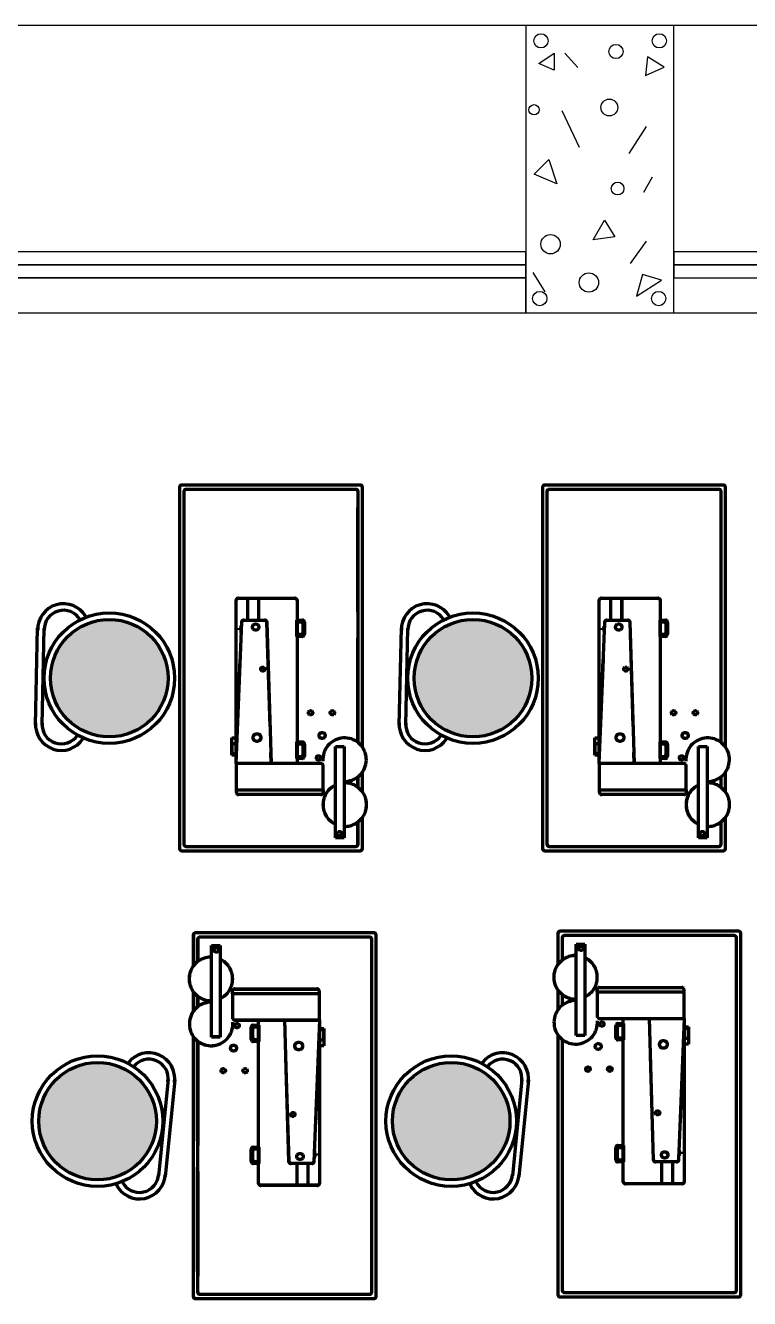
# Model space of a CAD drawing. Header units: inches. Extents: x 548 to 1330, y 676 to 1006.
# Drawn here: x 998.8 to 1081.9, y 859.7 to 1005.9 of the extents above; entities that cross this region are included whole.
import ezdxf

# ---------------------------------------------------------------- set-up
doc = ezdxf.new("R2010")
doc.units = ezdxf.units.IN
doc.linetypes.add('ACAD_ISO02W100', pattern=[15, 12, -3])
for name, color, linetype in [('chair', 10, 'Continuous'), ('machines', 21, 'Continuous'), ('main wall', 40, 'Continuous'), ('window', 99, 'Continuous')]:
    doc.layers.add(name, color=color, linetype=linetype)

# ---------------------------------------------------------------- blocks, each defined once
blk = doc.blocks.new('snls')
at = {"layer": 'machines', "linetype": 'ACAD_ISO02W100', "lineweight": 100}
for p, q in [((6.57, 29.7), (6.57, 31.08)), ((6.77, 29.9), (6.77, 30.88)), ((6.82, 31.33), (7.44, 31.33)), ((7.02, 31.13), (7.44, 31.13)), ((7.44, 31.33), (7.44, 29.45)), ((7.44, 29.45), (6.82, 29.45)), ((7.44, 29.65), (7.02, 29.65)), ((6.57, 15.68), (6.57, 17.06)), ((6.77, 15.88), (6.77, 16.86)), ((6.82, 17.31), (7.44, 17.31)), ((7.02, 17.11), (7.44, 17.11)), ((7.44, 17.31), (7.44, 15.43)), ((14.03, 16.57), (13.81, 16.57)), ((13.81, 16.32), (14.03, 16.35)), ((14.03, 16.57), (14.03, 16.35)), ((7.44, 15.43), (6.82, 15.43)), ((7.44, 15.63), (7.02, 15.63)), ((11.85, 12.92), (11.85, 15.43)), ((13.13, 12.93), (13.13, 15.43))]:
    blk.add_line(p, q, dxfattribs=at)
for points in [[(-0.07, 30.03), (-0.07, 0.18, 0.414214), (0.18, -0.07), (20.68, -0.07, 0.414214), (20.93, 0.18), (20.93, 41.68, 0.414214), (20.68, 41.93), (0.18, 41.93, 0.414214), (-0.07, 41.68), (-0.07, 38.12)], [(0.43, 29.5), (0.43, 0.68, 0.414214), (0.68, 0.43), (20.18, 0.43, 0.414214), (20.43, 0.68), (20.43, 41.18, 0.414214), (20.18, 41.43), (0.68, 41.43, 0.414214), (0.43, 41.18), (0.43, 38.63)]]:
    blk.add_lwpolyline(points, format="xyb", dxfattribs=at)
for points in [[(3.01, 40.47), (3.01, 29.97), (2.01, 29.97), (2.01, 40.47)], [(3.01, 40.47), (3.01, 29.97), (2.01, 29.97), (2.01, 40.47)], [(14.43, 28.97), (14.43, 30.96), (14.91, 30.96), (14.91, 28.97)], [(14.43, 29.6), (14.43, 30.81), (14.88, 30.81), (14.88, 29.6)]]:
    blk.add_lwpolyline(points, close=True, dxfattribs=at)
for points in [[(-0.07, 35.17), (-0.07, 32.91)], [(0.43, 34.66), (0.43, 33.43)]]:
    blk.add_lwpolyline(points, dxfattribs=at)
for points in [[(4.43, 34.93), (4.43, 35.24, -0.414214), (4.68, 35.49), (14.15, 35.49, -0.414214), (14.4, 35.24), (14.4, 34.93)], [(14.43, 31.93), (14.43, 34.93), (4.43, 34.93), (4.43, 32.18, 0.414214), (4.68, 31.93)], [(14.43, 31.93), (14.43, 13.18, -0.414214), (14.18, 12.93), (7.68, 12.93, -0.414214), (7.43, 13.18), (7.43, 31.93)], [(14.43, 31.93), (13.78, 15.67, -0.402601), (13.53, 15.43), (11.17, 15.43, -0.405445), (10.92, 15.67), (10.43, 31.93)]]:
    blk.add_lwpolyline(points, format="xyb", close=True, dxfattribs=at)
for centre, radius in [((2.59, 39.97), 0.264), ((2.59, 39.97), 0.264), ((4.96, 31.27), 0.248), ((12.04, 28.93), 0.444), ((4.55, 28.7), 0.343), ((3.37, 26.09), 0.248), ((5.88, 26.09), 0.248), ((11.37, 21.07), 0.236), ((12.18, 16.24), 0.365)]:
    blk.add_circle(centre, radius, dxfattribs=at)
for centre, radius, start, end in [((1.95, 36.64), 2.5, 88.5457, 271.4543), ((1.95, 36.64), 2.5, 295.1747, 64.8253), ((1.97, 31.47), 2.5, 89.1324, 65.4718), ((6.82, 31.08), 0.25, 90, 180), ((7.02, 30.88), 0.25, 90, 180), ((6.82, 29.7), 0.25, 180, 270), ((7.02, 29.9), 0.25, 180, 270), ((6.82, 17.06), 0.25, 90, 180), ((7.02, 16.86), 0.25, 90, 180), ((6.82, 15.68), 0.25, 180, 270), ((7.02, 15.88), 0.25, 180, 270)]:
    blk.add_arc(centre, radius, start, end, dxfattribs=at)

msp = doc.modelspace()

# ---------------------------------------------------------------- hatches: boundary and pattern name
at = {"true_color": 0xed1f24}
h = msp.add_hatch(dxfattribs=at)
h.set_pattern_fill('HEX', color=240, scale=0.19)
h.paths.add_polyline_path([(882.39, 930.93, 1), (868.89, 930.93, 1)])
h.paths.add_polyline_path([(929.42, 930.93, 1), (915.92, 930.93, 1)])
h.paths.add_polyline_path([(959.98, 930.93, 1), (973.48, 930.93, 1)])
h.paths.add_polyline_path([(1015.14, 930.93, 1), (1001.64, 930.93, 1)])
h.paths.add_polyline_path([(1056.91, 930.93, 1), (1043.41, 930.93, 1)])
h.paths.add_polyline_path([(1040.91, 880.04, 1), (1054.41, 880.04, 1)])
h.paths.add_polyline_path([(1000.29, 880.04, 1), (1013.79, 880.04, 1)])

# ---------------------------------------------------------------- linework, layer by layer
for p, q in [((1057.71, 1001.56), (1059.47, 1002.73)), ((1059.47, 1002.73), (1059.47, 1000.76)), ((1060.72, 1002.74), (1062.19, 1001.09)), ((1070.2, 1002.29), (1069.98, 1000.16)), ((1072.11, 1001.11), (1070.2, 1002.29)), ((1059.47, 1000.76), (1057.71, 1001.56)), ((1069.98, 1000.16), (1072.11, 1001.11)), ((1060.35, 996.15), (1062.37, 991.94)), ((1070.06, 994.32), (1068.05, 991.21)), ((1057.19, 988.82), (1058.88, 990.5)), ((1058.88, 990.5), (1059.8, 987.73)), ((1059.8, 987.73), (1057.19, 988.82)), ((1070.72, 988.48), (1069.76, 986.71)), ((1063.95, 981.27), (1065.27, 983.55)), ((1065.27, 983.55), (1066.45, 981.64)), ((1066.45, 981.64), (1063.95, 981.27)), ((1070.06, 981.14), (1068.23, 978.58)), ((1057.03, 977.53), (1058.43, 975.32)), ((1069.61, 977.31), (1068.95, 974.81)), ((1071.82, 976.64), (1069.61, 977.31)), ((1068.95, 974.81), (1071.82, 976.64)), ((1073.24, 972.91), (1165.74, 972.91))]:
    msp.add_line(p, q)
for points in [[(1056.24, 972.91), (1073.24, 972.91), (1073.24, 1005.91), (1056.24, 1005.91)], [(985.24, 972.91), (1056.24, 972.91), (1056.24, 976.91), (985.24, 976.91)]]:
    msp.add_lwpolyline(points, close=True)
for centre, radius in [((1057.96, 1004.15), 0.819), ((1071.56, 1004.15), 0.819), ((1066.58, 1002.92), 0.819), ((1065.82, 996.49), 0.964), ((1057.17, 996.23), 0.59), ((1066.77, 987.18), 0.732), ((1059.07, 980.78), 1.11), ((1063.47, 976.38), 1.11), ((1057.83, 974.54), 0.819), ((1071.49, 974.54), 0.819)]:
    msp.add_circle(centre, radius)
at = {"color": 10, "lineweight": 0}
for centre, start, end in [((1008.39, 930.93), 0, 180), ((1050.16, 930.93), 0, 180), ((1008.39, 930.93), 180, 0), ((1050.16, 930.93), 180, 0), ((1007.04, 880.04), 0, 180), ((1047.66, 880.04), 0, 180), ((1007.04, 880.04), 180, 0), ((1047.66, 880.04), 180, 0)]:
    msp.add_arc(centre, 6.75, start, end, dxfattribs=at)
at = {"layer": 'chair', "lineweight": 100}
for p, q in [((999.91, 925.54), (1000.16, 936.7)), ((1000.66, 925.54), (1000.91, 936.67)), ((1041.68, 925.54), (1041.94, 936.7)), ((1042.43, 925.54), (1042.69, 936.67)), ((1015.15, 884.82), (1014.05, 873.75)), ((1055.78, 884.82), (1054.68, 873.75)), ((1015.9, 884.77), (1014.79, 873.66)), ((1056.53, 884.77), (1055.42, 873.66))]:
    msp.add_line(p, q, dxfattribs=at)
for centre, radius in [((1008.39, 930.93), 7.5), ((1008.39, 930.93), 6.75), ((1050.16, 930.93), 7.5), ((1050.16, 930.93), 6.75), ((1007.04, 880.04), 7.5), ((1007.04, 880.04), 6.75), ((1047.66, 880.04), 7.5), ((1047.66, 880.04), 6.75)]:
    msp.add_circle(centre, radius, dxfattribs=at)
for centre, radius, start, end in [((1003.13, 936.51), 2.97, 30.6651, 181.4564), ((1044.9, 936.51), 2.97, 30.6651, 181.4564), ((1003.13, 936.51), 2.22, 30.6651, 181.4564), ((1044.9, 936.51), 2.22, 30.6651, 181.4564), ((1002.88, 925.6), 2.97, 175.9103, 326.7016), ((1044.65, 925.6), 2.97, 175.9103, 326.7016), ((1002.88, 925.6), 2.22, 175.9103, 326.7016), ((1044.65, 925.6), 2.22, 175.9103, 326.7016), ((1012.93, 884.94), 2.97, 351.5308, 142.3221), ((1053.56, 884.94), 2.97, 351.5308, 142.3221), ((1012.93, 884.94), 2.22, 351.5308, 142.3221), ((1053.56, 884.94), 2.22, 351.5308, 142.3221), ((1011.85, 874.08), 2.97, 206.2857, 357.077), ((1011.85, 874.08), 2.22, 206.2857, 357.077), ((1052.48, 874.08), 2.97, 206.2857, 357.077), ((1052.48, 874.08), 2.22, 206.2857, 357.077)]:
    msp.add_arc(centre, radius, start, end, dxfattribs=at)
at = {"layer": 'machines', "linetype": 'ACAD_ISO02W100', "lineweight": 100}
for p, q in [((1024.26, 940.11), (1024.26, 937.61)), ((1025.54, 940.12), (1025.54, 937.61)), ((1065.96, 940.11), (1065.96, 937.61)), ((1067.24, 940.12), (1067.24, 937.61)), ((1029.94, 937.61), (1030.56, 937.61)), ((1029.94, 935.73), (1029.94, 937.61)), ((1071.64, 937.61), (1072.26, 937.61)), ((1071.64, 935.73), (1071.64, 937.61)), ((1023.57, 936.73), (1023.35, 936.69)), ((1023.35, 936.47), (1023.35, 936.69)), ((1023.35, 936.47), (1023.57, 936.47)), ((1029.94, 937.41), (1030.36, 937.41)), ((1030.61, 937.16), (1030.61, 936.18)), ((1030.81, 937.36), (1030.81, 935.98)), ((1065.27, 936.73), (1065.05, 936.69)), ((1065.05, 936.47), (1065.05, 936.69)), ((1065.05, 936.47), (1065.27, 936.47)), ((1071.64, 937.41), (1072.06, 937.41)), ((1072.31, 937.16), (1072.31, 936.18)), ((1072.51, 937.36), (1072.51, 935.98)), ((1030.36, 935.93), (1029.94, 935.93)), ((1030.56, 935.73), (1029.94, 935.73)), ((1072.06, 935.93), (1071.64, 935.93)), ((1072.26, 935.73), (1071.64, 935.73)), ((1029.94, 923.6), (1030.56, 923.6)), ((1029.94, 921.71), (1029.94, 923.6)), ((1029.94, 923.4), (1030.36, 923.4)), ((1030.61, 923.15), (1030.61, 922.16)), ((1030.81, 923.35), (1030.81, 921.96)), ((1071.64, 923.6), (1072.26, 923.6)), ((1071.64, 921.71), (1071.64, 923.6)), ((1071.64, 923.4), (1072.06, 923.4)), ((1072.31, 923.15), (1072.31, 922.16)), ((1072.51, 923.35), (1072.51, 921.96)), ((1030.36, 921.91), (1029.94, 921.91)), ((1030.56, 921.71), (1029.94, 921.71)), ((1072.06, 921.91), (1071.64, 921.91)), ((1072.26, 921.71), (1071.64, 921.71)), ((1024.68, 889.43), (1024.68, 890.81)), ((1024.93, 891.06), (1025.55, 891.06)), ((1025.13, 890.86), (1025.55, 890.86)), ((1025.55, 891.06), (1025.55, 889.18)), ((1066.56, 889.62), (1066.56, 891)), ((1066.76, 889.82), (1066.76, 890.8)), ((1066.81, 891.25), (1067.43, 891.25)), ((1067.01, 891.05), (1067.43, 891.05)), ((1067.43, 891.25), (1067.43, 889.37)), ((1024.88, 889.63), (1024.88, 890.61)), ((1025.55, 889.38), (1025.13, 889.38)), ((1067.43, 889.37), (1066.81, 889.37)), ((1067.43, 889.57), (1067.01, 889.57)), ((1025.55, 889.18), (1024.93, 889.18)), ((1024.68, 875.42), (1024.68, 876.8)), ((1024.88, 875.62), (1024.88, 876.6)), ((1024.93, 877.05), (1025.55, 877.05)), ((1025.13, 876.85), (1025.55, 876.85)), ((1025.55, 877.05), (1025.55, 875.17)), ((1032.14, 876.31), (1031.92, 876.31)), ((1031.92, 876.05), (1032.14, 876.08)), ((1032.14, 876.31), (1032.14, 876.08)), ((1066.56, 875.61), (1066.56, 876.99)), ((1066.76, 875.81), (1066.76, 876.79)), ((1066.81, 877.24), (1067.43, 877.24)), ((1067.01, 877.04), (1067.43, 877.04)), ((1067.43, 877.24), (1067.43, 875.36)), ((1074.02, 876.5), (1073.8, 876.5)), ((1073.8, 876.24), (1074.02, 876.27)), ((1074.02, 876.5), (1074.02, 876.27)), ((1025.55, 875.17), (1024.93, 875.17)), ((1025.55, 875.37), (1025.13, 875.37)), ((1029.95, 872.65), (1029.95, 875.16)), ((1031.23, 872.66), (1031.23, 875.16)), ((1067.43, 875.36), (1066.81, 875.36)), ((1067.43, 875.56), (1067.01, 875.56)), ((1071.84, 872.84), (1071.84, 875.35)), ((1073.12, 872.85), (1073.12, 875.35))]:
    msp.add_line(p, q, dxfattribs=at)
at = {"layer": 'machines', "lineweight": 100}
for points in [[(1037.46, 923.01), (1037.46, 952.86, 0.414214), (1037.21, 953.11), (1016.71, 953.11, 0.414214), (1016.46, 952.86), (1016.46, 911.36, 0.414214), (1016.71, 911.11), (1037.21, 911.11, 0.414214), (1037.46, 911.36), (1037.46, 914.92)], [(1036.96, 923.54), (1036.96, 952.36, 0.414214), (1036.71, 952.61), (1017.21, 952.61, 0.414214), (1016.96, 952.36), (1016.96, 911.86, 0.414214), (1017.21, 911.61), (1036.71, 911.61, 0.414214), (1036.96, 911.86), (1036.96, 914.41)], [(1079.16, 923.01), (1079.16, 952.86, 0.414214), (1078.91, 953.11), (1058.41, 953.11, 0.414214), (1058.16, 952.86), (1058.16, 911.36, 0.414214), (1058.41, 911.11), (1078.91, 911.11, 0.414214), (1079.16, 911.36), (1079.16, 914.92)], [(1078.66, 923.54), (1078.66, 952.36, 0.414214), (1078.41, 952.61), (1058.91, 952.61, 0.414214), (1058.66, 952.36), (1058.66, 911.86, 0.414214), (1058.91, 911.61), (1078.41, 911.61, 0.414214), (1078.66, 911.86), (1078.66, 914.41)], [(1018.03, 889.77), (1018.03, 859.91, 0.414214), (1018.28, 859.66), (1038.78, 859.66, 0.414214), (1039.03, 859.91), (1039.03, 901.41, 0.414214), (1038.78, 901.66), (1018.28, 901.66, 0.414214), (1018.03, 901.41), (1018.03, 897.85)], [(1018.53, 889.24), (1018.53, 860.41, 0.414214), (1018.78, 860.16), (1038.28, 860.16, 0.414214), (1038.53, 860.41), (1038.53, 900.91, 0.414214), (1038.28, 901.16), (1018.78, 901.16, 0.414214), (1018.53, 900.91), (1018.53, 898.36)], [(1059.92, 889.96), (1059.92, 860.1, 0.414214), (1060.17, 859.85), (1080.67, 859.85, 0.414214), (1080.92, 860.1), (1080.92, 901.6, 0.414214), (1080.67, 901.85), (1060.17, 901.85, 0.414214), (1059.92, 901.6), (1059.92, 898.04)], [(1060.42, 889.43), (1060.42, 860.6, 0.414214), (1060.67, 860.35), (1080.17, 860.35, 0.414214), (1080.42, 860.6), (1080.42, 901.1, 0.414214), (1080.17, 901.35), (1060.67, 901.35, 0.414214), (1060.42, 901.1), (1060.42, 898.55)]]:
    msp.add_lwpolyline(points, format="xyb", dxfattribs=at)
at = {"layer": 'machines', "linetype": 'ACAD_ISO02W100', "lineweight": 100}
for points in [[(1037.46, 923.01), (1037.46, 952.86, 0.414214), (1037.21, 953.11), (1016.71, 953.11, 0.414214), (1016.46, 952.86), (1016.46, 911.36, 0.414214), (1016.71, 911.11), (1037.21, 911.11, 0.414214), (1037.46, 911.36), (1037.46, 914.92)], [(1036.96, 923.54), (1036.96, 952.36, 0.414214), (1036.71, 952.61), (1017.21, 952.61, 0.414214), (1016.96, 952.36), (1016.96, 911.86, 0.414214), (1017.21, 911.61), (1036.71, 911.61, 0.414214), (1036.96, 911.86), (1036.96, 914.41)], [(1079.16, 923.01), (1079.16, 952.86, 0.414214), (1078.91, 953.11), (1058.41, 953.11, 0.414214), (1058.16, 952.86), (1058.16, 911.36, 0.414214), (1058.41, 911.11), (1078.91, 911.11, 0.414214), (1079.16, 911.36), (1079.16, 914.92)], [(1078.66, 923.54), (1078.66, 952.36, 0.414214), (1078.41, 952.61), (1058.91, 952.61, 0.414214), (1058.66, 952.36), (1058.66, 911.86, 0.414214), (1058.91, 911.61), (1078.41, 911.61, 0.414214), (1078.66, 911.86), (1078.66, 914.41)], [(1018.03, 889.77), (1018.03, 859.91, 0.414214), (1018.28, 859.66), (1038.78, 859.66, 0.414214), (1039.03, 859.91), (1039.03, 901.41, 0.414214), (1038.78, 901.66), (1018.28, 901.66, 0.414214), (1018.03, 901.41), (1018.03, 897.85)], [(1018.53, 889.24), (1018.53, 860.41, 0.414214), (1018.78, 860.16), (1038.28, 860.16, 0.414214), (1038.53, 860.41), (1038.53, 900.91, 0.414214), (1038.28, 901.16), (1018.78, 901.16, 0.414214), (1018.53, 900.91), (1018.53, 898.36)], [(1059.92, 889.96), (1059.92, 860.1, 0.414214), (1060.17, 859.85), (1080.67, 859.85, 0.414214), (1080.92, 860.1), (1080.92, 901.6, 0.414214), (1080.67, 901.85), (1060.17, 901.85, 0.414214), (1059.92, 901.6), (1059.92, 898.04)], [(1060.42, 889.43), (1060.42, 860.6, 0.414214), (1060.67, 860.35), (1080.17, 860.35, 0.414214), (1080.42, 860.6), (1080.42, 901.1, 0.414214), (1080.17, 901.35), (1060.67, 901.35, 0.414214), (1060.42, 901.1), (1060.42, 898.55)]]:
    msp.add_lwpolyline(points, format="xyb", dxfattribs=at)
at = {"layer": 'machines', "lineweight": 100}
for points in [[(1022.96, 921.11), (1022.96, 939.86, -0.414214), (1023.21, 940.11), (1029.71, 940.11, -0.414214), (1029.96, 939.86), (1029.96, 921.11)], [(1064.66, 921.11), (1064.66, 939.86, -0.414214), (1064.91, 940.11), (1071.41, 940.11, -0.414214), (1071.66, 939.86), (1071.66, 921.11)], [(1022.96, 921.11), (1023.6, 937.37, -0.402601), (1023.85, 937.61), (1026.22, 937.61, -0.405445), (1026.47, 937.37), (1026.96, 921.11)], [(1064.66, 921.11), (1065.3, 937.37, -0.402601), (1065.55, 937.61), (1067.92, 937.61, -0.405445), (1068.17, 937.37), (1068.66, 921.11)], [(1032.53, 891.66), (1032.53, 872.91, -0.414214), (1032.28, 872.66), (1025.78, 872.66, -0.414214), (1025.53, 872.91), (1025.53, 891.66)], [(1032.53, 891.66), (1031.89, 875.4, -0.402601), (1031.64, 875.16), (1029.27, 875.16, -0.405445), (1029.02, 875.4), (1028.53, 891.66)], [(1074.42, 891.85), (1074.42, 873.1, -0.414214), (1074.17, 872.85), (1067.67, 872.85, -0.414214), (1067.42, 873.1), (1067.42, 891.85)], [(1074.42, 891.85), (1073.77, 875.59, -0.402601), (1073.52, 875.35), (1071.16, 875.35, -0.405445), (1070.91, 875.59), (1070.42, 891.85)]]:
    msp.add_lwpolyline(points, format="xyb", close=True, dxfattribs=at)
at = {"layer": 'machines', "linetype": 'ACAD_ISO02W100', "lineweight": 100}
for points in [[(1022.96, 921.11), (1022.96, 939.86, -0.414214), (1023.21, 940.11), (1029.71, 940.11, -0.414214), (1029.96, 939.86), (1029.96, 921.11)], [(1064.66, 921.11), (1064.66, 939.86, -0.414214), (1064.91, 940.11), (1071.41, 940.11, -0.414214), (1071.66, 939.86), (1071.66, 921.11)], [(1022.96, 921.11), (1023.6, 937.37, -0.402601), (1023.85, 937.61), (1026.22, 937.61, -0.405445), (1026.47, 937.37), (1026.96, 921.11)], [(1064.66, 921.11), (1065.3, 937.37, -0.402601), (1065.55, 937.61), (1067.92, 937.61, -0.405445), (1068.17, 937.37), (1068.66, 921.11)], [(1022.96, 921.11), (1022.96, 918.11), (1032.96, 918.11), (1032.96, 920.86, 0.414214), (1032.71, 921.11)], [(1064.66, 921.11), (1064.66, 918.11), (1074.66, 918.11), (1074.66, 920.86, 0.414214), (1074.41, 921.11)], [(1032.96, 918.11), (1032.96, 917.8, -0.414214), (1032.71, 917.55), (1023.24, 917.55, -0.414214), (1022.99, 917.8), (1022.99, 918.11)], [(1074.66, 918.11), (1074.66, 917.8, -0.414214), (1074.41, 917.55), (1064.94, 917.55, -0.414214), (1064.69, 917.8), (1064.69, 918.11)], [(1022.53, 894.66), (1022.53, 894.97, -0.414214), (1022.78, 895.22), (1032.25, 895.22, -0.414214), (1032.5, 894.97), (1032.5, 894.66)], [(1064.42, 894.85), (1064.42, 895.16, -0.414214), (1064.67, 895.41), (1074.14, 895.41, -0.414214), (1074.39, 895.16), (1074.39, 894.85)], [(1032.53, 891.66), (1032.53, 894.66), (1022.53, 894.66), (1022.53, 891.91, 0.414214), (1022.78, 891.66)], [(1074.42, 891.85), (1074.42, 894.85), (1064.42, 894.85), (1064.42, 892.1, 0.414214), (1064.67, 891.85)], [(1032.53, 891.66), (1032.53, 872.91, -0.414214), (1032.28, 872.66), (1025.78, 872.66, -0.414214), (1025.53, 872.91), (1025.53, 891.66)], [(1032.53, 891.66), (1031.89, 875.4, -0.402601), (1031.64, 875.16), (1029.27, 875.16, -0.405445), (1029.02, 875.4), (1028.53, 891.66)], [(1074.42, 891.85), (1074.42, 873.1, -0.414214), (1074.17, 872.85), (1067.67, 872.85, -0.414214), (1067.42, 873.1), (1067.42, 891.85)], [(1074.42, 891.85), (1073.77, 875.59, -0.402601), (1073.52, 875.35), (1071.16, 875.35, -0.405445), (1070.91, 875.59), (1070.42, 891.85)]]:
    msp.add_lwpolyline(points, format="xyb", close=True, dxfattribs=at)
for points in [[(1022.95, 924.07), (1022.95, 922.08), (1022.47, 922.08), (1022.47, 924.07)], [(1022.95, 923.44), (1022.95, 922.23), (1022.51, 922.23), (1022.51, 923.44)], [(1034.37, 912.58), (1034.37, 923.08), (1035.37, 923.08), (1035.37, 912.58)], [(1034.37, 912.58), (1034.37, 923.08), (1035.37, 923.08), (1035.37, 912.58)], [(1064.65, 924.07), (1064.65, 922.08), (1064.17, 922.08), (1064.17, 924.07)], [(1064.65, 923.44), (1064.65, 922.23), (1064.21, 922.23), (1064.21, 923.44)], [(1076.07, 912.58), (1076.07, 923.08), (1077.07, 923.08), (1077.07, 912.58)], [(1076.07, 912.58), (1076.07, 923.08), (1077.07, 923.08), (1077.07, 912.58)], [(1021.12, 900.2), (1021.12, 889.7), (1020.12, 889.7), (1020.12, 900.2)], [(1021.12, 900.2), (1021.12, 889.7), (1020.12, 889.7), (1020.12, 900.2)], [(1063, 900.39), (1063, 889.89), (1062, 889.89), (1062, 900.39)], [(1063, 900.39), (1063, 889.89), (1062, 889.89), (1062, 900.39)], [(1032.54, 888.71), (1032.54, 890.7), (1033.02, 890.7), (1033.02, 888.71)], [(1074.43, 888.89), (1074.43, 890.89), (1074.91, 890.89), (1074.91, 888.89)], [(1074.43, 889.52), (1074.43, 890.74), (1074.87, 890.74), (1074.87, 889.52)], [(1032.54, 889.33), (1032.54, 890.55), (1032.98, 890.55), (1032.98, 889.33)]]:
    msp.add_lwpolyline(points, close=True, dxfattribs=at)
for points in [[(1037.46, 917.87), (1037.46, 920.13)], [(1079.16, 917.87), (1079.16, 920.13)], [(1036.96, 918.38), (1036.96, 919.61)], [(1078.66, 918.38), (1078.66, 919.61)], [(1059.92, 895.1), (1059.92, 892.83)], [(1018.03, 894.91), (1018.03, 892.64)], [(1018.53, 894.39), (1018.53, 893.17)], [(1060.42, 894.58), (1060.42, 893.36)]]:
    msp.add_lwpolyline(points, dxfattribs=at)
for centre, radius in [((1025.2, 936.8), 0.365), ((1066.9, 936.8), 0.365), ((1026.01, 931.97), 0.236), ((1067.71, 931.97), 0.236), ((1031.5, 926.95), 0.248), ((1034.01, 926.95), 0.248), ((1073.2, 926.95), 0.248), ((1075.71, 926.95), 0.248), ((1025.35, 924.11), 0.444), ((1032.83, 924.35), 0.343), ((1067.05, 924.11), 0.444), ((1074.53, 924.35), 0.343), ((1032.42, 921.78), 0.248), ((1074.12, 921.78), 0.248), ((1034.8, 913.07), 0.264), ((1034.8, 913.07), 0.264), ((1076.5, 913.07), 0.264), ((1076.5, 913.07), 0.264), ((1020.69, 899.71), 0.264), ((1020.69, 899.71), 0.264), ((1062.58, 899.9), 0.264), ((1062.58, 899.9), 0.264), ((1023.07, 891), 0.248), ((1064.96, 891.19), 0.248), ((1072.03, 888.86), 0.444), ((1022.66, 888.43), 0.343), ((1030.14, 888.67), 0.444), ((1064.54, 888.62), 0.343), ((1021.48, 885.83), 0.248), ((1023.99, 885.83), 0.248), ((1063.37, 886.02), 0.248), ((1065.88, 886.02), 0.248), ((1029.48, 880.81), 0.236), ((1071.37, 881), 0.236), ((1030.29, 875.98), 0.365), ((1072.18, 876.17), 0.365)]:
    msp.add_circle(centre, radius, dxfattribs=at)
for centre, radius, start, end in [((1030.56, 937.36), 0.25, 0, 90), ((1072.26, 937.36), 0.25, 0, 90), ((1030.36, 937.16), 0.25, 0, 90), ((1030.36, 936.18), 0.25, 270, 0), ((1072.06, 937.16), 0.25, 0, 90), ((1072.06, 936.18), 0.25, 270, 0), ((1030.56, 935.98), 0.25, 270, 0), ((1072.26, 935.98), 0.25, 270, 0), ((1030.36, 923.15), 0.25, 0, 90), ((1030.56, 923.35), 0.25, 0, 90), ((1035.41, 921.57), 2.5, 269.1324, 245.4718), ((1072.06, 923.15), 0.25, 0, 90), ((1072.26, 923.35), 0.25, 0, 90), ((1077.11, 921.57), 2.5, 269.1324, 245.4718), ((1030.36, 922.16), 0.25, 270, 0), ((1030.56, 921.96), 0.25, 270, 0), ((1072.06, 922.16), 0.25, 270, 0), ((1072.26, 921.96), 0.25, 270, 0), ((1035.44, 916.4), 2.5, 115.1747, 244.8253), ((1035.44, 916.4), 2.5, 268.5457, 91.4543), ((1077.14, 916.4), 2.5, 115.1747, 244.8253), ((1077.14, 916.4), 2.5, 268.5457, 91.4543), ((1020.05, 896.38), 2.5, 88.5457, 271.4543), ((1020.05, 896.38), 2.5, 295.1747, 64.8253), ((1061.94, 896.57), 2.5, 88.5457, 271.4543), ((1061.94, 896.57), 2.5, 295.1747, 64.8253), ((1020.08, 891.2), 2.5, 89.1324, 65.4718), ((1061.96, 891.39), 2.5, 89.1324, 65.4718), ((1024.93, 890.81), 0.25, 90, 180), ((1025.13, 890.61), 0.25, 90, 180), ((1066.81, 891), 0.25, 90, 180), ((1067.01, 890.8), 0.25, 90, 180), ((1024.93, 889.43), 0.25, 180, 270), ((1025.13, 889.63), 0.25, 180, 270), ((1066.81, 889.62), 0.25, 180, 270), ((1067.01, 889.82), 0.25, 180, 270), ((1024.93, 876.8), 0.25, 90, 180), ((1025.13, 876.6), 0.25, 90, 180), ((1066.81, 876.99), 0.25, 90, 180), ((1067.01, 876.79), 0.25, 90, 180), ((1024.93, 875.42), 0.25, 180, 270), ((1025.13, 875.62), 0.25, 180, 270), ((1066.81, 875.61), 0.25, 180, 270), ((1067.01, 875.81), 0.25, 180, 270)]:
    msp.add_arc(centre, radius, start, end, dxfattribs=at)
at = {"layer": 'main wall'}
msp.add_line((1330.24, 1005.91), (548.24, 1005.91), dxfattribs=at)
at = {"layer": 'window'}
for points in [[(985.24, 978.41), (1056.24, 978.41), (1056.24, 979.91), (985.24, 979.91)], [(1073.24, 978.41), (1144.24, 978.41), (1144.24, 979.91), (1073.24, 979.91)], [(985.24, 976.91), (1056.24, 976.91), (1056.24, 978.41), (985.24, 978.41)], [(1073.24, 976.91), (1144.24, 976.91), (1144.24, 978.41), (1073.24, 978.41)]]:
    msp.add_lwpolyline(points, close=True, dxfattribs=at)

# ---------------------------------------------------------------- block references
at = {"lineweight": -2, "rotation": 180}
for p in [(1037.38, 953.04), (1079.08, 953.04)]:
    msp.add_blockref('snls', p, dxfattribs=at)
for p in [(1018.11, 859.74), (1059.99, 859.92)]:
    msp.add_blockref('snls', p)

doc.saveas('drawing.dxf')
